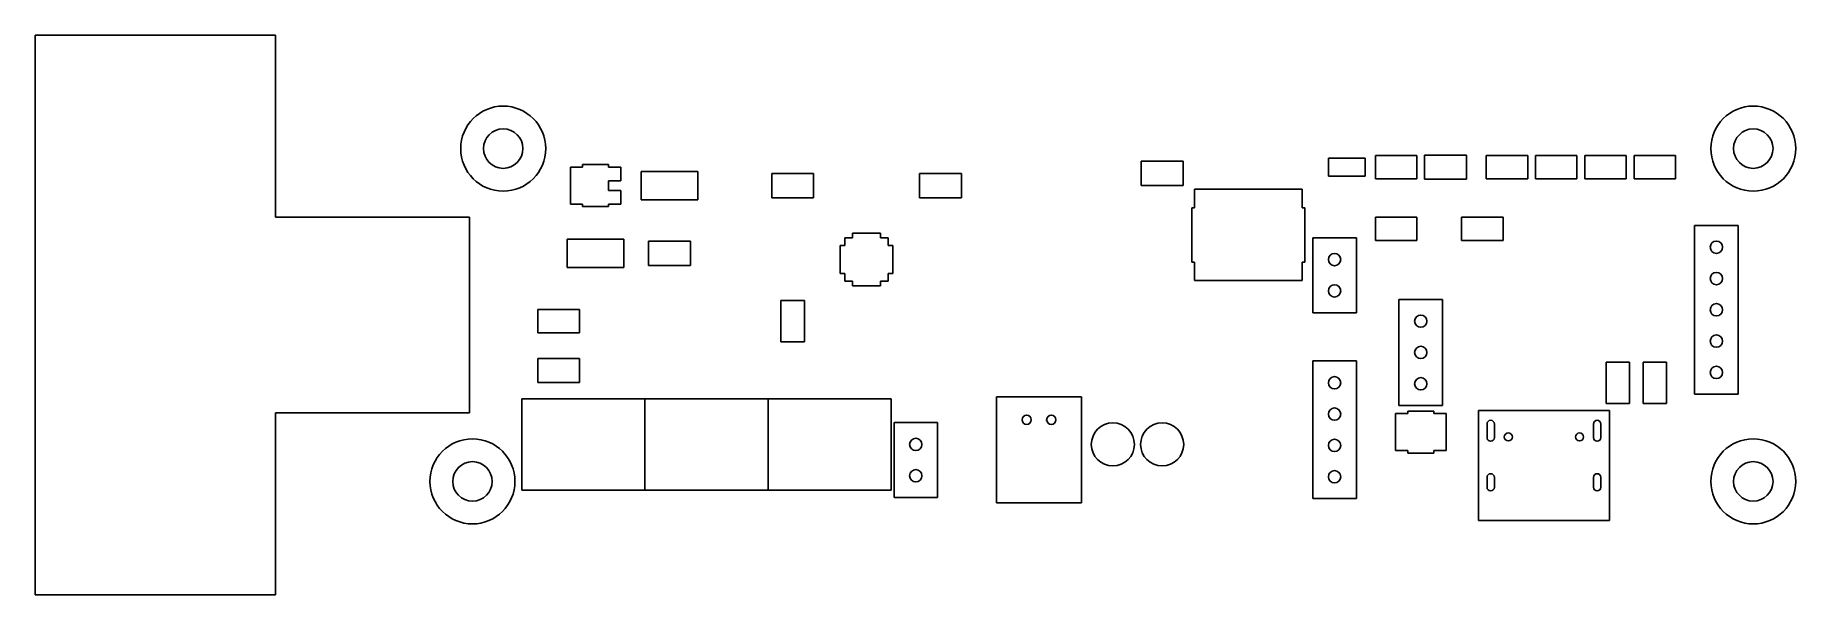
# Model space of a CAD drawing. Header units: millimetres. Extents: x 36 to 178, y -89 to -44.
import ezdxf

# ---------------------------------------------------------------- set-up
doc = ezdxf.new("R2010")
doc.units = ezdxf.units.MM
doc.layers.add('F.Courtyard', color=6, linetype='CONTINUOUS', true_color=0xff26e2)

msp = doc.modelspace()

# ---------------------------------------------------------------- linework, layer by layer
at = {"layer": 'F.Courtyard', "linetype": 'CONTINUOUS'}
for p, q in [((35.5, -89.2), (35.5, -43.8)), ((55, -43.8), (35.5, -43.8)), ((55, -58.55), (55, -43.8)), ((79.95, -54.3), (82.05, -54.3)), ((79.95, -54.5), (79.95, -54.3)), ((82.05, -54.3), (82.05, -54.5)), ((125.3, -54.02), (128.7, -54.02)), ((125.3, -55.98), (125.3, -54.02)), ((128.7, -54.02), (128.7, -55.98)), ((140.52, -53.77), (143.48, -53.77)), ((140.52, -55.23), (140.52, -53.77)), ((143.48, -53.77), (143.48, -55.23)), ((144.32, -53.55), (147.68, -53.55)), ((144.32, -55.45), (144.32, -53.55)), ((147.68, -53.55), (147.68, -55.45)), ((148.3, -53.52), (151.7, -53.52)), ((148.3, -55.48), (148.3, -53.52)), ((151.7, -53.52), (151.7, -55.48)), ((153.32, -53.55), (156.68, -53.55)), ((153.32, -55.45), (153.32, -53.55)), ((156.68, -53.55), (156.68, -55.45)), ((157.32, -53.55), (160.68, -53.55)), ((157.32, -55.45), (157.32, -53.55)), ((160.68, -53.55), (160.68, -55.45)), ((161.32, -53.55), (164.68, -53.55)), ((161.32, -55.45), (161.32, -53.55)), ((164.68, -53.55), (164.68, -55.45)), ((165.32, -53.55), (168.68, -53.55)), ((165.32, -55.45), (165.32, -53.55)), ((168.68, -53.55), (168.68, -55.45)), ((78.95, -54.5), (79.95, -54.5)), ((78.95, -57.5), (78.95, -54.5)), ((82.05, -54.5), (83.05, -54.5)), ((82.05, -55.61), (82.05, -56.39)), ((83.05, -55.61), (82.05, -55.61)), ((83.05, -54.5), (83.05, -55.61)), ((84.7, -54.85), (89.3, -54.85)), ((84.7, -57.15), (84.7, -54.85)), ((89.3, -54.85), (89.3, -57.15)), ((95.3, -55.02), (98.7, -55.02)), ((95.3, -56.98), (95.3, -55.02)), ((98.7, -55.02), (98.7, -56.98)), ((107.3, -55.02), (110.7, -55.02)), ((107.3, -56.98), (107.3, -55.02)), ((110.7, -55.02), (110.7, -56.98)), ((143.48, -55.23), (140.52, -55.23)), ((147.68, -55.45), (144.32, -55.45)), ((151.7, -55.48), (148.3, -55.48)), ((156.68, -55.45), (153.32, -55.45)), ((160.68, -55.45), (157.32, -55.45)), ((164.68, -55.45), (161.32, -55.45)), ((168.68, -55.45), (165.32, -55.45)), ((82.05, -56.39), (83.05, -56.39)), ((83.05, -56.39), (83.05, -57.5)), ((89.3, -57.15), (84.7, -57.15)), ((98.7, -56.98), (95.3, -56.98)), ((110.7, -56.98), (107.3, -56.98)), ((128.7, -55.98), (125.3, -55.98)), ((129.64, -56.3), (138.36, -56.3)), ((129.64, -57.8), (129.64, -56.3)), ((138.36, -56.3), (138.36, -57.8)), ((55, -58.55), (70.75, -58.55)), ((70.75, -58.55), (70.75, -74.45)), ((79.95, -57.5), (78.95, -57.5)), ((79.95, -57.7), (79.95, -57.5)), ((82.05, -57.7), (79.95, -57.7)), ((82.05, -57.5), (82.05, -57.7)), ((83.05, -57.5), (82.05, -57.5)), ((129.42, -57.8), (129.64, -57.8)), ((129.42, -62.2), (129.42, -57.8)), ((138.36, -57.8), (138.58, -57.8)), ((138.58, -57.8), (138.58, -62.2)), ((144.32, -58.55), (147.68, -58.55)), ((144.32, -60.45), (144.32, -58.55)), ((147.68, -58.55), (147.68, -60.45)), ((151.32, -58.55), (154.68, -58.55)), ((151.32, -60.45), (151.32, -58.55)), ((154.68, -58.55), (154.68, -60.45)), ((101.87, -59.87), (104.13, -59.87)), ((101.87, -60.25), (101.87, -59.87)), ((104.13, -59.87), (104.13, -60.25)), ((170.23, -59.23), (173.77, -59.23)), ((170.23, -72.93), (170.23, -59.23)), ((173.77, -59.23), (173.77, -72.93)), ((78.7, -60.35), (83.3, -60.35)), ((78.7, -62.65), (78.7, -60.35)), ((83.3, -60.35), (83.3, -62.65)), ((85.3, -60.52), (88.7, -60.52)), ((85.3, -62.48), (85.3, -60.52)), ((88.7, -60.52), (88.7, -62.48)), ((100.87, -60.87), (101.25, -60.87)), ((100.87, -63.13), (100.87, -60.87)), ((101.25, -60.25), (101.87, -60.25)), ((101.25, -60.87), (101.25, -60.25)), ((104.13, -60.25), (104.75, -60.25)), ((104.75, -60.25), (104.75, -60.87)), ((104.75, -60.87), (105.13, -60.87)), ((105.13, -60.87), (105.13, -63.13)), ((139.23, -60.23), (142.77, -60.23)), ((139.23, -66.32), (139.23, -60.23)), ((142.77, -60.23), (142.77, -66.32)), ((147.68, -60.45), (144.32, -60.45)), ((154.68, -60.45), (151.32, -60.45)), ((83.3, -62.65), (78.7, -62.65)), ((88.7, -62.48), (85.3, -62.48)), ((129.64, -62.2), (129.42, -62.2)), ((129.64, -63.7), (129.64, -62.2)), ((138.36, -62.2), (138.36, -63.7)), ((138.58, -62.2), (138.36, -62.2)), ((101.25, -63.13), (100.87, -63.13)), ((101.25, -63.75), (101.25, -63.13)), ((101.87, -63.75), (101.25, -63.75)), ((101.87, -64.13), (101.87, -63.75)), ((104.13, -64.13), (101.87, -64.13)), ((104.13, -63.75), (104.13, -64.13)), ((104.75, -63.75), (104.13, -63.75)), ((104.75, -63.13), (104.75, -63.75)), ((105.13, -63.13), (104.75, -63.13)), ((138.36, -63.7), (129.64, -63.7)), ((96.05, -65.32), (97.95, -65.32)), ((96.05, -68.68), (96.05, -65.32)), ((97.95, -65.32), (97.95, -68.68)), ((146.23, -65.23), (149.77, -65.23)), ((146.23, -73.85), (146.23, -65.23)), ((149.77, -65.23), (149.77, -73.85)), ((76.32, -66.05), (79.68, -66.05)), ((76.32, -67.95), (76.32, -66.05)), ((79.68, -66.05), (79.68, -67.95)), ((142.77, -66.32), (139.23, -66.32)), ((79.68, -67.95), (76.32, -67.95)), ((76.3, -70.02), (79.7, -70.02)), ((76.3, -71.98), (76.3, -70.02)), ((79.7, -70.02), (79.7, -71.98)), ((97.95, -68.68), (96.05, -68.68)), ((139.23, -70.23), (142.77, -70.23)), ((139.23, -81.39), (139.23, -70.23)), ((142.77, -70.23), (142.77, -81.39)), ((163.05, -70.32), (164.95, -70.32)), ((163.05, -73.68), (163.05, -70.32)), ((164.95, -70.32), (164.95, -73.68)), ((166.05, -70.32), (167.95, -70.32)), ((166.05, -73.68), (166.05, -70.32)), ((167.95, -70.32), (167.95, -73.68)), ((79.7, -71.98), (76.3, -71.98)), ((75, -73.3), (75, -80.7)), ((85, -73.3), (75, -73.3)), ((85, -80.7), (85, -73.3)), ((85, -73.3), (85, -80.7)), ((95, -73.3), (85, -73.3)), ((95, -73.3), (95, -80.7)), ((105, -73.3), (95, -73.3)), ((95, -80.7), (95, -73.3)), ((105, -80.7), (105, -73.3)), ((113.55, -73.15), (120.45, -73.15)), ((113.55, -81.75), (113.55, -73.15)), ((120.45, -73.15), (120.45, -81.75)), ((149.77, -73.85), (146.23, -73.85)), ((146.95, -74.3), (149.05, -74.3)), ((146.95, -74.5), (146.95, -74.3)), ((149.05, -74.3), (149.05, -74.5)), ((152.68, -74.24), (163.32, -74.24)), ((152.68, -83.18), (152.68, -74.24)), ((164.95, -73.68), (163.05, -73.68)), ((163.32, -74.24), (163.32, -83.18)), ((167.95, -73.68), (166.05, -73.68)), ((173.77, -72.93), (170.23, -72.93)), ((55, -74.45), (55, -89.2)), ((70.75, -74.45), (55, -74.45)), ((105.23, -75.23), (108.77, -75.23)), ((105.23, -81.32), (105.23, -75.23)), ((108.77, -75.23), (108.77, -81.32)), ((145.95, -74.5), (146.95, -74.5)), ((145.95, -77.5), (145.95, -74.5)), ((149.05, -74.5), (150.05, -74.5)), ((150.05, -74.5), (150.05, -77.5)), ((153.38, -75.345), (153.38, -76.445)), ((153.98, -76.445), (153.98, -75.345)), ((162.02, -75.345), (162.02, -76.445)), ((162.62, -76.445), (162.62, -75.345)), ((146.95, -77.5), (145.95, -77.5)), ((146.95, -77.7), (146.95, -77.5)), ((149.05, -77.7), (146.95, -77.7)), ((149.05, -77.5), (149.05, -77.7)), ((150.05, -77.5), (149.05, -77.5)), ((153.38, -79.675), (153.38, -80.475)), ((153.98, -80.475), (153.98, -79.675)), ((162.02, -79.675), (162.02, -80.475)), ((162.62, -80.475), (162.62, -79.675)), ((75, -80.7), (85, -80.7)), ((85, -80.7), (95, -80.7)), ((95, -80.7), (105, -80.7)), ((108.77, -81.32), (105.23, -81.32)), ((142.77, -81.39), (139.23, -81.39)), ((120.45, -81.75), (113.55, -81.75)), ((163.32, -83.18), (152.68, -83.18)), ((55, -89.2), (35.5, -89.2))]:
    msp.add_line(p, q, dxfattribs=at)
at = {"layer": 'F.Courtyard'}
for centre, radius in [((73.5, -53), 3.45), ((175, -53), 3.45), ((73.5, -53), 1.6), ((175, -53), 1.6), ((172, -61), 0.5), ((141, -62), 0.5), ((141, -64.54), 0.5), ((172, -63.54), 0.5), ((172, -66.08), 0.5), ((148, -67), 0.5), ((172, -68.62), 0.5), ((148, -69.54), 0.5), ((172, -71.16), 0.5), ((141, -72), 0.5), ((148, -72.08), 0.5), ((141, -74.54), 0.5), ((116, -75), 0.375), ((118, -75), 0.375), ((123, -77), 1.75), ((127, -77), 1.75), ((71, -80), 3.45), ((107, -77), 0.5), ((141, -77.08), 0.5), ((155.11, -76.395), 0.325), ((160.89, -76.395), 0.325), ((175, -80), 3.45), ((71, -80), 1.6), ((175, -80), 1.6), ((107, -79.54), 0.5), ((141, -79.62), 0.5)]:
    msp.add_circle(centre, radius, dxfattribs=at)
for centre, start, end in [((153.68, -75.345), 0, 180), ((162.32, -75.345), 0, 180), ((153.68, -76.445), -180, 0), ((162.32, -76.445), -180, 0), ((153.68, -79.675), 0, 180), ((162.32, -79.675), 0, 180), ((153.68, -80.475), -180, 0), ((162.32, -80.475), -180, 0)]:
    msp.add_arc(centre, 0.3, start, end, dxfattribs=at)

doc.saveas('drawing.dxf')
